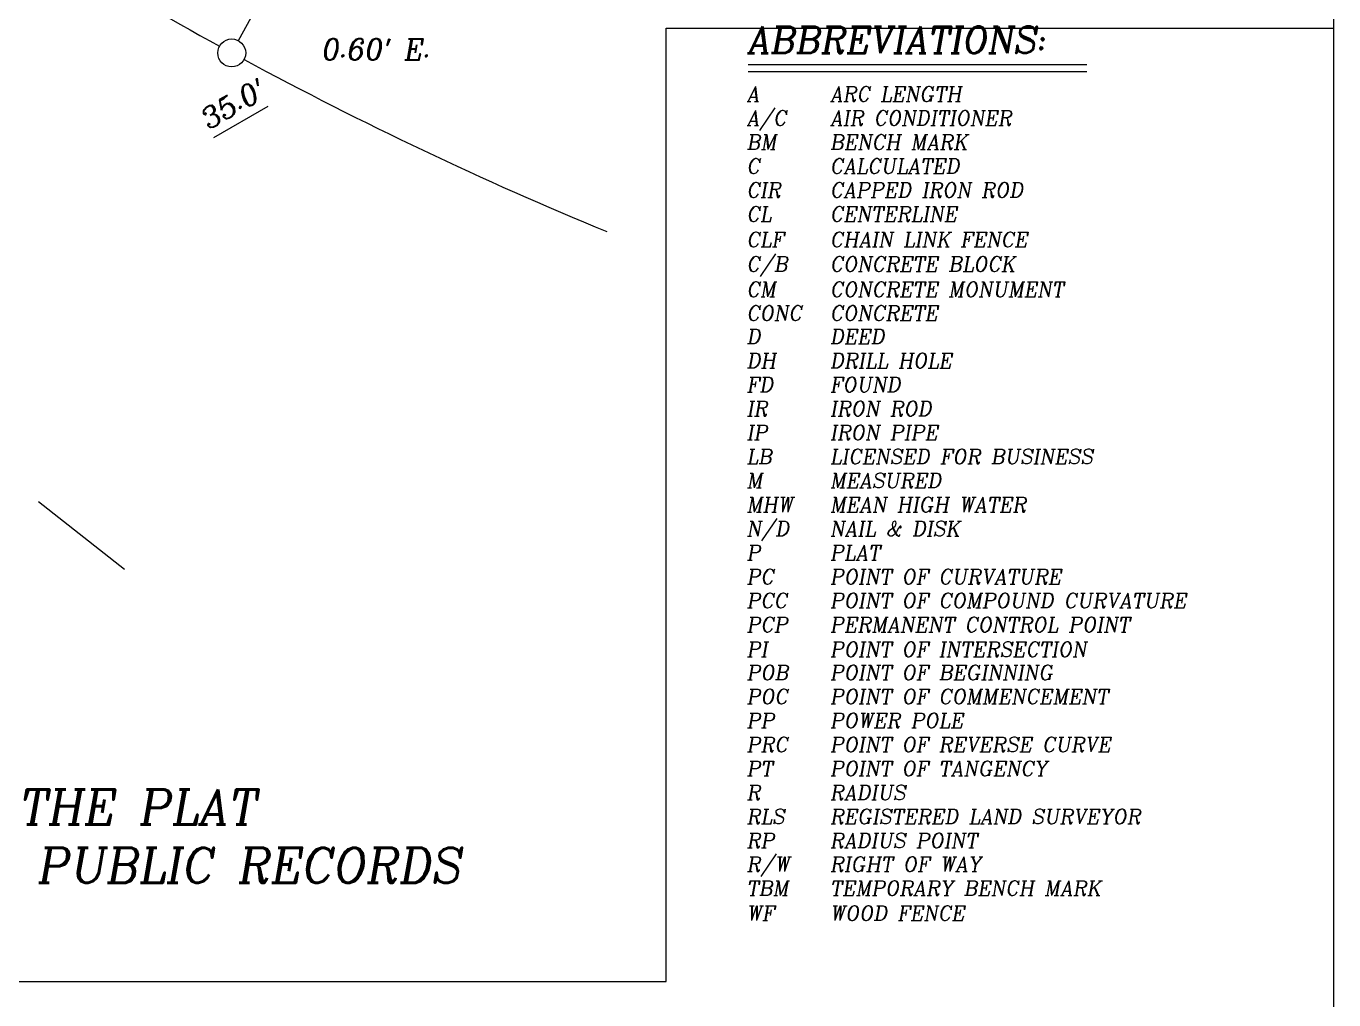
# Model space of a CAD drawing. Extents: x 331 to 571, y 362 to 759.
# Drawn here: x 459 to 571.5, y 436.2 to 520 of the extents above; entities that cross this region are included whole.
import ezdxf
from ezdxf.enums import TextEntityAlignment as Align

# ---------------------------------------------------------------- set-up
doc = ezdxf.new("R2010")
doc.units = 0
doc.header["$LTSCALE"] = 8
doc.header["$MEASUREMENT"] = 0
doc.layers.get('0').update_dxf_attribs({"linetype": 'CONTINUOUS'})
for name, color, linetype in [('P1', 1, 'CONTINUOUS'), ('P3', 3, 'CONTINUOUS'), ('PEN1', 1, 'CONTINUOUS'), ('T1', 7, 'CONTINUOUS')]:
    doc.layers.add(name, color=color, linetype=linetype)
doc.styles.add('L100', font='romanc.shx', dxfattribs={"oblique": 10, "height": 3})
doc.styles.add('ROMANC', font='romanc.shx', dxfattribs={"oblique": 10})

# ---------------------------------------------------------------- blocks, each defined once
blk = doc.blocks.new('IR')
at = {"color": 7}
blk.add_circle((0, 0), 0.04, dxfattribs=at)
blk = doc.blocks.new('ab')
at = {"layer": 'PEN1'}
for p, q in [((1.42, 72.4), (35.7, 72.4)), ((1.42, 71.7), (35.7, 71.7))]:
    blk.add_line(p, q, dxfattribs=at)
at = {"layer": 'PEN1', "oblique": 10}
for s, height, style, p in [('ABBREVIATIONS:', 2.7, 'L100', (1.25, 73.54)), ('A', 1.5, 'ROMANC', (1.25, 68.66)), ('ARC LENGTH', 1.5, 'ROMANC', (9.69, 68.66)), ('A/C', 1.5, 'ROMANC', (1.25, 66.23)), ('AIR CONDITIONER', 1.5, 'ROMANC', (9.69, 66.23)), ('BM', 1.5, 'ROMANC', (1.25, 63.8)), ('BENCH MARK', 1.5, 'ROMANC', (9.69, 63.8)), ('C', 1.5, 'ROMANC', (1.25, 61.37)), ('CALCULATED', 1.5, 'ROMANC', (9.69, 61.37)), ('CIR', 1.5, 'ROMANC', (1.25, 58.95)), ('CAPPED IRON ROD', 1.5, 'ROMANC', (9.69, 58.95)), ('CL', 1.5, 'ROMANC', (1.25, 56.52)), ('CENTERLINE', 1.5, 'ROMANC', (9.69, 56.52)), ('CLF', 1.5, 'ROMANC', (1.25, 53.94)), ('CHAIN LINK FENCE', 1.5, 'ROMANC', (9.69, 53.94)), ('C/B', 1.5, 'ROMANC', (1.25, 51.46)), ('CONCRETE BLOCK', 1.5, 'ROMANC', (9.69, 51.46)), ('CM', 1.5, 'ROMANC', (1.25, 48.9)), ('CONCRETE MONUMENT', 1.5, 'ROMANC', (9.69, 48.9)), ('CONC', 1.5, 'ROMANC', (1.25, 46.5)), ('CONCRETE', 1.5, 'ROMANC', (9.69, 46.5)), ('D', 1.5, 'ROMANC', (1.25, 44.12)), ('DEED', 1.5, 'ROMANC', (9.69, 44.12)), ('DH', 1.5, 'ROMANC', (1.25, 41.69)), ('DRILL HOLE', 1.5, 'ROMANC', (9.69, 41.69)), ('FD', 1.5, 'ROMANC', (1.25, 39.26)), ('FOUND', 1.5, 'ROMANC', (9.69, 39.26)), ('IR', 1.5, 'ROMANC', (1.25, 36.83)), ('IRON ROD', 1.5, 'ROMANC', (9.69, 36.83)), ('IP', 1.5, 'ROMANC', (1.25, 34.41)), ('IRON PIPE', 1.5, 'ROMANC', (9.69, 34.41)), ('LB', 1.5, 'ROMANC', (1.25, 31.98)), ('LICENSED FOR BUSINESS', 1.5, 'ROMANC', (9.69, 31.98)), ('M', 1.5, 'ROMANC', (1.25, 29.55)), ('MEASURED', 1.5, 'ROMANC', (9.69, 29.55)), ('MHW', 1.5, 'ROMANC', (1.25, 27.12)), ('MEAN HIGH WATER ', 1.5, 'ROMANC', (9.69, 27.12)), ('N/D', 1.5, 'ROMANC', (1.25, 24.69)), ('NAIL & DISK', 1.5, 'ROMANC', (9.69, 24.69)), ('P', 1.5, 'ROMANC', (1.25, 22.26)), ('PLAT', 1.5, 'ROMANC', (9.69, 22.26)), ('PC', 1.5, 'ROMANC', (1.25, 19.83)), ('POINT OF CURVATURE', 1.5, 'ROMANC', (9.69, 19.83)), ('PCC', 1.5, 'ROMANC', (1.25, 17.41)), ('POINT OF COMPOUND CURVATURE', 1.5, 'ROMANC', (9.69, 17.41)), ('PCP', 1.5, 'ROMANC', (1.25, 14.98)), ('PERMANENT CONTROL POINT', 1.5, 'ROMANC', (9.69, 14.98)), ('PI', 1.5, 'ROMANC', (1.25, 12.48)), ('POINT OF INTERSECTION', 1.5, 'ROMANC', (9.69, 12.48)), ('POB', 1.5, 'ROMANC', (1.25, 10.14)), ('POINT OF BEGINNING', 1.5, 'ROMANC', (9.69, 10.14)), ('POC', 1.5, 'ROMANC', (1.25, 7.71)), ('POINT OF COMMENCEMENT', 1.5, 'ROMANC', (9.69, 7.71)), ('PP', 1.5, 'ROMANC', (1.25, 5.28)), ('POWER POLE', 1.5, 'ROMANC', (9.69, 5.28)), ('PRC', 1.5, 'ROMANC', (1.25, 2.85)), ('POINT OF REVERSE CURVE', 1.5, 'ROMANC', (9.69, 2.85)), ('PT', 1.5, 'ROMANC', (1.25, 0.42)), ('POINT OF TANGENCY', 1.5, 'ROMANC', (9.69, 0.42)), ('R', 1.5, 'ROMANC', (1.25, -2.01)), ('RADIUS', 1.5, 'ROMANC', (9.69, -2.01)), ('RLS', 1.5, 'ROMANC', (1.25, -4.43)), ('REGISTERED LAND SURVEYOR', 1.5, 'ROMANC', (9.69, -4.43)), ('RP', 1.5, 'ROMANC', (1.25, -6.86)), ('RADIUS POINT', 1.5, 'ROMANC', (9.69, -6.86)), ('R/W', 1.5, 'ROMANC', (1.25, -9.25)), ('RIGHT OF WAY', 1.5, 'ROMANC', (9.69, -9.25)), ('TBM', 1.5, 'ROMANC', (1.25, -11.68)), ('TEMPORARY BENCH MARK', 1.5, 'ROMANC', (9.69, -11.68)), ('WF', 1.5, 'ROMANC', (1.25, -14.21)), ('WOOD FENCE', 1.5, 'ROMANC', (9.69, -14.21))]:
    blk.add_text(s, height=height, dxfattribs=dict(at, style=style)).set_placement(p)
blk = doc.blocks.new('R')
at = {"color": 7}
for p, q in [((131.04, 112.76), (131.04, 352.14)), ((73.62, 112.76), (131.04, 112.76)), ((73.62, 30.78), (73.62, 112.76)), ((131.04, -45.37), (131.04, 112.76)), ((-108.96, 30.78), (73.62, 30.78))]:
    blk.add_line(p, q, dxfattribs=at)

msp = doc.modelspace()

# ---------------------------------------------------------------- linework, layer by layer
at = {"layer": 'P1'}
msp.add_line((460.08, 479.09), (467.46, 473.29), dxfattribs=at)
msp.add_arc((636.76, 811.96), 335, 241.6634, 247.5706, dxfattribs=at)
at = {"layer": 'P3'}
msp.add_line((477.27, 518.73), (533.46, 622.03), dxfattribs=at)
msp.add_arc((636.76, 811.96), 335, 230.7053, 241.2529, dxfattribs=at)
at = {"layer": 'T1'}
msp.add_line((475.16, 510.4), (479.82, 513.09), dxfattribs=at)

# ---------------------------------------------------------------- block references
at = {"layer": 'P1'}
msp.add_blockref('R', (440.44, 407.05), dxfattribs=at)
for name, p, xscale, yscale, zscale in [('ab', (519.89, 455.14), 0.85, 0.85, 0.85), ('IR', (476.69, 517.67), 30, 30, 30)]:
    msp.add_blockref(name, p, dxfattribs=dict(at, xscale=xscale, yscale=yscale, zscale=zscale))

# ---------------------------------------------------------------- texts
at = {"layer": 'P1', "style": 'ROMANC', "oblique": 10}
msp.add_text("0.60' E.", height=1.8, dxfattribs=at).set_placement((489, 517.08), align=Align.CENTER)
at = {"layer": 'P1', "insert": (336.53, 464.32), "char_height": 3, "width": 174.9, "attachment_point": 1, "style": 'ROMANC'}
msp.add_mtext('LEGAL DESCRIPTION:\\P\\PLOT 1183, LAKE SARASOTA, UNIT NO. 13, ACCORDING TO THE PLAT THEREOF, RECORDED IN PLAT BOOK 8, PAGE 94, OF THE PUBLIC RECORDS OF SARASOTA COUNTY, FLORIDA.', dxfattribs=at)
at = {"layer": 'T1', "style": 'ROMANC', "oblique": 10}
msp.add_text("35.0'", height=1.8, rotation=30, dxfattribs=at).set_placement((474.6, 510.97))

doc.saveas('drawing.dxf')
